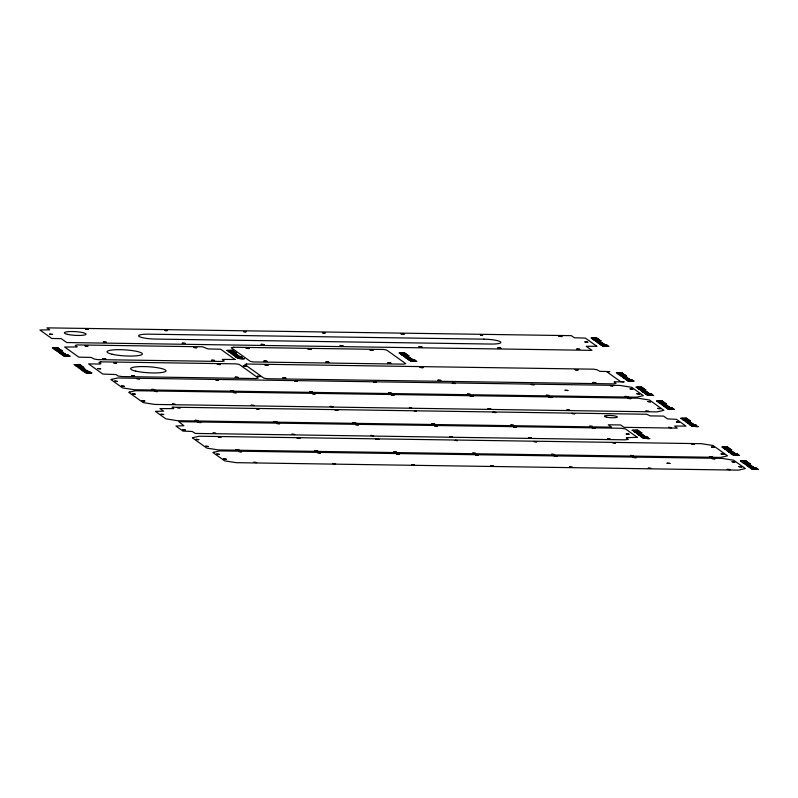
<?xml version="1.0" encoding="UTF-8"?>
<svg xmlns="http://www.w3.org/2000/svg" width="798" height="798" viewBox="0 0 798 798"><rect width="100%" height="100%" fill="white"/><g stroke="black" fill="none" stroke-linecap="round" stroke-linejoin="round"><path stroke-width="1.2" d="M52.439 347.888L59.541 348.676L53.576 348.048L58.244 347.758L52.439 347.888M74.194 364.656L81.296 365.444L75.331 364.816L80.009 364.526L74.194 364.656M226.822 350.422L233.914 351.22L227.959 350.581L232.627 350.292L226.822 350.422M399.2 353.045L406.302 353.833L400.406 353.285L405.005 352.916L399.2 353.045M591.268 338.033L598.37 338.821L592.405 338.192L597.074 337.903L591.268 338.033M616.385 372.796L623.477 373.584L617.522 372.955L622.191 372.666L616.385 372.796M632.196 430.312L639.298 431.1L633.333 430.471L638.011 430.182L632.196 430.312M636.116 387.2L643.218 387.988L637.323 387.439L641.921 387.07L636.116 387.2M656.654 401.005L663.756 401.793L657.791 401.155L662.46 400.865L656.654 401.005M680.854 418.312L687.956 419.1L681.991 418.461L686.669 418.172L680.854 418.312M722 447.139L729.103 447.927L723.138 447.299L727.816 447.01L722.12 447.07M740.564 461.005L747.666 461.793L741.701 461.154L746.379 460.865L740.564 461.005M85.815 329.305L88.149 329.454L85.815 329.305M487.987 408.815L490.78 408.995L487.987 408.815M63.511 355.828L69.975 356.147L63.511 355.828M85.266 372.596L91.73 372.915L85.266 372.596M237.894 358.362L244.358 358.691L237.894 358.362M410.272 360.985L416.736 361.304L410.272 360.985M602.34 345.973L608.804 346.292L602.34 345.973M627.457 380.736L633.921 381.055L627.457 380.736M647.188 395.14L653.652 395.459L647.308 395.08M643.278 438.252L649.732 438.571L643.278 438.252M667.726 408.945L674.19 409.264L667.726 408.945M691.936 426.252L698.39 426.571L691.936 426.252M733.083 455.079L739.537 455.399L733.083 455.079M751.636 468.945L758.1 469.264L751.636 468.945M177.316 407.628L180.099 407.838L177.316 407.628M218.203 436.865L220.986 437.075L218.203 436.865M63.002 352.317L63.501 352.706L59.002 352.636L62.174 352.347L58.294 352.127L61.466 351.848L57.276 351.409L61.516 351.529L63.002 352.317M65.017 353.753L65.506 354.142L61.007 354.073L64.179 353.783L60.299 353.564L63.471 353.285L59.291 352.846L63.521 352.965L65.017 353.753M84.768 369.085L85.256 369.474L80.758 369.414L83.93 369.125L80.049 368.905L83.221 368.616L79.032 368.177L83.271 368.297L84.768 369.085M86.773 370.521L87.261 370.91L82.763 370.841L85.945 370.561L82.054 370.342L85.226 370.053L81.047 369.614L85.276 369.733L86.773 370.521M237.385 354.851L237.874 355.24L233.385 355.18L236.557 354.891L232.677 354.671L235.849 354.382L231.659 353.943L235.899 354.073L237.385 354.851M239.4 356.287L239.889 356.676L235.39 356.616L238.562 356.327L234.682 356.108L237.854 355.818L233.664 355.379L237.904 355.509L239.4 356.287M409.763 357.474L410.262 357.863L405.763 357.793L408.935 357.514L405.055 357.295L408.227 357.005L404.037 356.566L408.277 356.686L409.763 357.474M411.778 358.91L412.267 359.3L407.768 359.23L410.94 358.95L407.06 358.731L410.232 358.442L406.052 358.003L410.282 358.122L411.778 358.91M601.832 342.462L602.33 342.851L597.832 342.781L601.004 342.492L597.123 342.282L600.295 341.993L596.106 341.554L600.345 341.674L601.832 342.462M603.847 343.898L604.335 344.287L599.837 344.217L603.009 343.928L599.128 343.719L602.3 343.429L598.121 342.99L602.35 343.11L603.847 343.898M626.949 377.225L627.437 377.614L622.949 377.544L626.121 377.255L622.24 377.035L625.413 376.756L621.223 376.317L625.462 376.437L626.949 377.225M628.964 378.661L629.452 379.05L624.954 378.98L628.126 378.691L624.245 378.471L627.418 378.192L623.228 377.753L627.467 377.873L628.964 378.661M646.679 391.628L647.178 392.018L642.679 391.948L645.851 391.658L641.971 391.439L645.143 391.16L640.954 390.721L645.193 390.84L646.679 391.628M648.694 393.065L649.183 393.454L644.684 393.384L647.856 393.095L643.976 392.875L647.148 392.596L642.969 392.157L647.198 392.277L648.694 393.065M642.769 434.74L643.258 435.129L638.759 435.07L641.941 434.78L638.051 434.561L641.223 434.272L637.043 433.833L641.273 433.962L642.769 434.74M644.774 436.177L645.273 436.566L640.774 436.506L643.946 436.217L640.066 435.997L643.238 435.708L639.048 435.269L643.288 435.399L644.774 436.177M667.218 405.424L667.717 405.823L663.218 405.753L666.39 405.464L662.51 405.244L665.682 404.955L661.492 404.516L665.731 404.646L667.218 405.424M669.233 406.86L669.721 407.259L665.223 407.189L668.395 406.9L664.515 406.681L667.687 406.391L663.497 405.953L667.736 406.082L669.233 406.86M691.427 422.731L691.916 423.13L687.417 423.06L690.599 422.77L686.709 422.551L689.881 422.262L685.701 421.833L689.931 421.952L691.427 422.731M693.432 424.167L693.931 424.566L689.432 424.496L692.604 424.207L688.724 423.987L691.896 423.698L687.706 423.269L691.946 423.389L693.432 424.167M732.574 451.568L733.063 451.957L728.564 451.897L731.736 451.608L727.856 451.389L731.028 451.099L726.848 450.661L731.078 450.78L732.574 451.568M734.579 453.005L735.078 453.394L730.579 453.334L733.751 453.045L729.871 452.825L733.043 452.536L728.853 452.097L733.093 452.217L734.579 453.005M751.137 465.424L751.626 465.823L747.128 465.753L750.3 465.463L746.419 465.244L749.591 464.955L745.402 464.516L749.641 464.645L751.137 465.424M753.142 466.86L753.631 467.259L749.132 467.189L752.315 466.9L748.424 466.68L751.596 466.391L747.417 465.952L751.646 466.082L753.142 466.86M711.517 447.079L714.31 447.289L711.517 447.079M235.23 377.165L238.123 377.384L235.23 377.165M164.677 330.452L167.131 330.651L164.677 330.452M243.709 331.639L245.914 331.818L243.709 331.639M49.675 334.163L52.558 334.402L49.675 334.163M103.381 341.993L106.264 342.242L103.381 341.993M102.802 358.601L105.685 358.841L102.802 358.601M97.765 368.546L100.648 368.786L97.765 368.546M113.685 362.791L116.568 363.03L113.685 362.791M114.573 381.165L117.356 381.394L114.573 381.165M121.426 386.062L124.209 386.292L121.426 386.062M136.767 378.611L139.54 378.841L136.767 378.611M132.398 393.903L135.171 394.132L132.398 393.903M182.283 343.17L185.166 343.409L182.283 343.17M141.984 400.766L144.767 400.995L141.984 400.766M151.839 389.394L154.622 389.624L151.839 389.394M154.583 391.349L157.356 391.589L154.583 391.349M193.874 347.479L196.757 347.719L193.874 347.479M160.897 414.282L163.67 414.511L160.897 414.282M211.689 360.217L214.572 360.457L211.689 360.217M215.669 379.788L218.443 380.018L215.669 379.788M246.213 348.257L249.096 348.497L246.213 348.257M182.552 429.763L185.326 429.992L182.552 429.763M195.141 420.356L197.924 420.586L195.141 420.356M261.185 344.347L264.068 344.586L261.185 344.347M197.884 422.312L200.657 422.551L197.884 422.312M230.742 390.571L233.525 390.801L230.742 390.571M233.485 392.526L236.258 392.756L233.485 392.526M196.029 439.399L198.802 439.628L196.029 439.399M264.028 360.995L266.911 361.235L264.028 360.995M265.076 365.125L267.958 365.364L265.076 365.125M212.966 433.095L215.739 433.324L212.966 433.095M205.615 446.262L208.398 446.491L205.615 446.262M251.3 405.264L254.083 405.494L251.3 405.264M216.587 454.102L219.36 454.331L216.587 454.102M256.228 408.785L259.011 409.025L256.228 408.785M282.891 377.863L285.774 378.102L282.891 377.863M308.158 349.175L311.04 349.424L308.158 349.175M223.44 459L226.213 459.229L223.44 459M236.028 449.593L238.811 449.823L236.028 449.593M294.572 380.965L297.345 381.195L294.572 380.965M238.772 451.548L241.545 451.788L238.772 451.548M274.053 421.534L276.826 421.763L274.053 421.534M325.973 361.923L328.856 362.162L325.973 361.923M276.786 423.489L279.569 423.718L276.786 423.489M309.654 391.738L312.427 391.968L309.654 391.738M253.854 462.331L256.627 462.561L253.854 462.331M312.387 393.703L315.17 393.933L312.387 393.703M291.869 434.272L294.642 434.501L291.869 434.272M370.092 350.103L372.975 350.342L370.092 350.103M297.115 438.022L299.898 438.262L297.115 438.022M330.212 406.441L332.985 406.671L330.212 406.441M335.13 409.963L337.913 410.192L335.13 409.963M401.185 333.953L404.067 334.192L401.185 333.953M387.908 362.841L390.791 363.08L387.908 362.841M314.941 450.77L317.714 451L314.941 450.77M373.474 382.132L376.257 382.362L373.474 382.132M317.674 452.725L320.457 452.955L317.674 452.725M352.955 422.701L355.728 422.93L352.955 422.701M419 346.691L421.883 346.931L419 346.691M355.689 424.666L358.472 424.895L355.689 424.666M388.556 392.915L391.329 393.145L388.556 392.915M332.756 463.508L335.529 463.738L332.756 463.508M391.299 394.87L394.072 395.11L391.299 394.87M420.107 367.429L422.99 367.669L420.107 367.429M370.771 435.439L373.544 435.678L370.771 435.439M376.028 439.199L378.801 439.429L376.028 439.199M409.454 407.648L411.529 407.828L409.454 407.648M437.922 380.167L440.805 380.407L437.922 380.167M414.381 411.17L416.456 411.349L414.381 411.17M480.466 335.17L482.571 335.34L480.466 335.17M393.843 451.937L396.616 452.167L393.843 451.937M452.376 383.309L455.159 383.539L452.376 383.309M396.576 453.902L399.359 454.132L396.576 453.902M431.858 423.878L434.631 424.107L431.858 423.878M497.902 347.868L500.785 348.108L497.902 347.868M434.601 425.833L437.374 426.072L434.601 425.833M467.458 394.092L470.231 394.322L467.458 394.092M411.658 464.675L414.431 464.915L411.658 464.675M470.202 396.047L472.975 396.277L470.202 396.047M449.673 436.616L452.446 436.845L449.673 436.616M455.269 440.406L457.344 440.586L455.269 440.406M558.989 336.297L561.872 336.537L558.989 336.297M472.745 453.114L475.518 453.344L472.745 453.114M531.288 384.486L534.062 384.716L531.288 384.486M475.488 455.069L478.261 455.309L475.488 455.069M510.76 425.055L513.533 425.284L510.76 425.055M576.804 349.045L579.687 349.285L576.804 349.045M584.934 341.963L587.817 342.202L584.934 341.963M513.503 427.01L516.276 427.239L513.503 427.01M546.361 395.259L549.134 395.489L546.361 395.259M490.561 465.852L493.334 466.082L490.561 465.852M549.104 397.224L551.877 397.454L549.104 397.224M575.119 369.733L578.001 369.973L575.119 369.733M565.124 390.262L567.897 390.491L565.124 390.262M528.575 437.793L531.348 438.022L528.575 437.793M566.919 409.963L569.692 410.192L566.919 409.963M571.847 413.484L574.62 413.713L571.847 413.484M610.191 385.653L612.964 385.883L610.191 385.653M551.647 454.291L554.42 454.521L551.647 454.291M554.391 456.247L557.164 456.476L554.391 456.247M589.662 426.222L592.435 426.451L589.662 426.222M592.405 428.187L595.178 428.416L592.405 428.187M630.081 388.835L632.854 389.065L630.081 388.835M625.263 396.436L628.036 396.666L625.263 396.436M569.463 467.03L572.236 467.259L569.463 467.03M628.006 398.392L630.779 398.631L628.006 398.392M636.934 393.733L639.707 393.963L636.934 393.733M607.478 438.96L610.261 439.199L607.478 438.96M612.734 442.72L615.507 442.95L612.734 442.72M647.896 401.574L650.669 401.803L647.896 401.574M626.24 433.962L629.024 434.192L626.24 433.962M645.821 411.14L648.594 411.369L645.821 411.14M630.55 455.459L633.323 455.688L630.55 455.459M633.293 457.424L636.066 457.653L633.293 457.424M668.564 427.399L671.347 427.628L668.564 427.399M676.395 421.952L679.178 422.182L676.395 421.952M648.365 468.197L651.148 468.436L648.365 468.197M667.078 463.199L669.961 463.439L667.078 463.199M691.637 443.897L694.41 444.127L691.637 443.897M709.452 456.636L712.235 456.865L709.452 456.636M712.195 458.591L714.968 458.83L712.195 458.591M721.123 453.932L723.896 454.162L721.123 453.932M732.085 461.773L734.868 462.002L732.085 461.773M727.267 469.374L730.05 469.603L727.267 469.374M738.938 466.67L741.721 466.9L738.938 466.67M68.109 354.871L61.586 354.541L68.109 354.871M89.875 371.639L83.341 371.24L89.875 371.639M242.492 357.404L235.969 357.005L242.492 357.404M414.87 360.028L408.347 359.629L414.87 360.028M606.939 345.015L600.415 344.686L606.939 345.015M632.056 379.778L625.532 379.449L632.056 379.778M651.786 394.182L645.263 393.783L651.786 394.182M672.325 407.987L665.801 407.648L672.325 407.987M647.876 437.294L641.343 436.965L647.876 437.294M696.534 425.294L690.001 424.965L696.534 425.294M737.681 454.122L731.148 453.793L737.681 454.122M756.245 467.987L749.711 467.578L756.245 467.987M131.62 375.609L134.493 375.858L131.62 375.609M657.502 408.426L660.265 408.666L657.502 408.426M217.325 364.327L220.188 364.586L217.325 364.327M172.418 404.087L175.171 404.337L172.418 404.087M85.037 345.853L87.84 346.113L85.037 345.853M322.432 332.776L325.035 333.035L322.432 332.776M340.138 345.494L342.97 345.783L340.138 345.494M492.994 412.287L495.708 412.566L492.994 412.287M533.882 441.523L536.595 441.803L533.882 441.523M592.984 382.451L595.807 382.741L592.984 382.451M64.588 355.918L68.937 356.088L64.588 355.918M86.344 372.686L90.693 372.866L86.344 372.686M238.971 358.462L243.31 358.631L238.971 358.462M411.349 361.075L415.698 361.255L411.349 361.075M603.418 346.063L607.767 346.242L603.418 346.063M628.535 380.826L632.874 380.995L628.535 380.826M648.265 395.229L652.614 395.399L648.265 395.229M668.804 409.035L673.153 409.204L668.804 409.035M644.345 438.351L648.694 438.521L644.345 438.351M693.003 426.341L697.352 426.511L693.003 426.341M734.15 455.169L738.499 455.349L734.15 455.169M752.714 469.034L757.063 469.204L752.714 469.034M65.645 354.591L67.102 354.761L65.645 354.591M87.401 371.359L88.857 371.539L87.401 371.359M240.018 357.125L241.485 357.305L240.018 357.125M412.406 359.748L413.863 359.918L412.406 359.748M604.475 344.736L605.931 344.906L604.475 344.736M629.582 379.499L631.048 379.668L629.582 379.499M649.323 393.903L650.779 394.072L649.323 393.903M669.851 407.698L671.317 407.878L669.851 407.698M645.402 437.015L646.869 437.194L645.402 437.015M694.061 425.015L695.527 425.184L694.061 425.015M735.207 453.843L736.674 454.022L735.207 453.843M753.771 467.708L755.227 467.877L753.771 467.708M596.804 346.272L586.261 346.292L591.956 350.352L66.713 342.541L61.237 338.621L51.76 338.482L39.9 329.993L49.685 329.813L46.942 327.858L571.398 335.659L574.341 337.763L585.373 338.103L596.804 346.272M62.733 354.531L64.648 354.741L62.733 354.531M84.488 371.299L86.403 371.509L84.488 371.299M237.116 357.065L239.031 357.275L237.116 357.065M409.494 359.689L411.409 359.898L409.494 359.689M601.562 344.676L603.478 344.886L601.562 344.676M626.679 379.439L628.595 379.649L626.679 379.439M646.41 393.843L648.325 394.052L646.41 393.843M666.948 407.638L668.864 407.858L666.948 407.638M642.49 436.955L644.415 437.164L642.49 436.955M691.148 424.945L693.073 425.164L691.148 424.945M732.295 453.783L734.22 453.992L732.295 453.783M750.858 467.638L752.773 467.857L750.858 467.638M637.263 437.334L627.418 437.653L626.24 437.932L628.295 439.409L625.073 439.828L195.281 433.434L192.228 431.479L182.991 431.1L175.919 426.032L183.859 425.713L178.842 421.673L621.063 428.257L625.482 428.905L637.263 437.334M246.622 364.018L244.806 364.496L247.031 366.092L242.981 366.033L247.579 366.481L261.235 376.247L257.185 376.187L257.644 376.516L261.694 376.576L263.909 378.162L267.18 378.721L613.881 383.878L616.036 383.399L614.021 381.963L614.64 381.823L624.196 381.873L620.545 381.594L606.889 371.828L609.832 371.599L599.877 371.339L596.934 369.743L593.682 369.185L246.622 364.018M235.041 359.479L222.812 359.409L222.253 359.549L224.268 360.985L222.183 361.464L97.855 359.619L94.334 359.05L91.172 357.454L78.773 357.135L64.648 347.03L76.508 346.97L77.246 346.831L75.231 345.394L77.296 344.916L202.433 346.781L208.138 348.926L220.687 349.225L235.041 359.479M100.827 361.853L98.922 362.332L100.937 363.768L99.58 364.048L88.598 363.888L102.832 374.062L116.009 374.551L118.024 375.988L121.924 376.556L256.278 378.561L258.333 378.082L239.23 364.417L235.719 363.858L100.827 361.853M172.947 407.199L172.079 407.399L173.784 408.616L159.939 408.586L163.56 411.17L155.44 411.389L165.864 418.85L177.465 420.696L611.567 427.159L608.266 424.795L620.704 424.975L624.006 427.339L677.193 428.127L674.669 426.052L685.941 426.102L676.445 419.309L667.507 418.89L663.587 416.087L650.17 415.888L646.649 414.242L172.947 407.199M111.88 379.329L110.912 379.549L122.563 387.888L134.164 389.733L636.515 397.204L643.328 395.628L631.677 387.299L620.076 385.444L117.715 377.973L111.88 379.329M129.695 392.067L128.727 392.297L143.121 402.581L154.722 404.436L657.073 411.908L663.886 410.332L649.492 400.037L637.891 398.192L135.53 390.711L129.695 392.067M193.335 437.563L192.358 437.793L206.752 448.077L218.353 449.932L720.704 457.404L727.517 455.828L713.123 445.543L701.522 443.688L199.171 436.217L193.335 437.563M213.894 452.267L212.916 452.496L224.567 460.825L236.168 462.67L738.529 470.142L745.332 468.566L733.681 460.237L722.08 458.391L219.729 450.91L213.894 452.267M233.744 347.24L231.201 347.719L250.313 361.374L253.415 361.933L403.209 364.157L405.753 363.689L386.641 350.023L383.539 349.474L233.744 347.24M62.084 350.492L56.508 350.851L57.436 350.531L54.882 349.694L62.084 350.492M236.457 353.035L230.881 353.394L231.819 353.065L229.265 352.227L236.457 353.035M83.84 367.27L78.264 367.619L79.192 367.299L76.638 366.462L83.84 367.27M600.914 340.636L595.338 340.995L596.266 340.676L593.712 339.838L600.914 340.636M408.845 355.649L403.269 356.008L404.197 355.689L401.643 354.851L408.845 355.649M626.021 375.399L620.445 375.758L621.383 375.439L618.829 374.601L626.021 375.399M645.762 389.803L640.186 390.162L641.113 389.843L638.56 389.005L645.762 389.803M666.3 403.608L660.714 403.968L661.652 403.648L659.098 402.81L666.3 403.608M690.499 420.915L684.923 421.274L685.851 420.955L683.297 420.117L690.499 420.915M641.841 432.925L636.265 433.284L637.193 432.955L634.639 432.117L641.841 432.925M731.646 449.753L726.07 450.112L726.998 449.783L724.444 448.945L731.646 449.753M750.21 463.608L744.634 463.967L745.561 463.648L743.008 462.81L750.21 463.608M60.468 350.352L57.935 350.162L60.468 350.352M234.841 352.896L232.318 352.696L234.841 352.896M82.224 367.12L79.7 366.93L82.224 367.12M599.298 340.497L596.764 340.307L599.298 340.497M407.229 355.509L404.696 355.319L407.229 355.509M624.405 375.26L621.881 375.07L624.405 375.26M644.146 389.663L641.612 389.474L644.146 389.663M664.674 403.469L662.15 403.269L664.674 403.469M688.883 420.775L686.36 420.576L688.883 420.775M640.225 432.775L637.702 432.586L640.225 432.775M730.03 449.603L727.507 449.414L730.03 449.603M748.594 463.468L746.07 463.269L748.594 463.468M593.433 338.911L592.395 338.891L593.532 339.709L599.687 339.798L593.433 338.911M483.827 339.15L148.747 334.163A13.616 2.314 3.5 0 0 139.022 336.417A13.616 2.314 3.5 0 0 155.6 339.07L490.68 344.048A13.616 2.314 3.5 0 0 500.406 341.793A13.616 2.314 3.5 0 0 483.827 339.15M602.58 345.344L601.393 345.325L602.58 345.344M228.986 351.3L227.939 351.29L229.076 352.098L235.24 352.197L228.986 351.3M54.603 348.766L53.566 348.746L54.703 349.564L60.857 349.654L54.603 348.766M401.364 353.923L400.327 353.903L401.464 354.721L407.618 354.811L401.364 353.923M238.133 357.743L236.946 357.723L238.133 357.743M63.75 355.2L62.563 355.18L63.75 355.2M410.511 360.357L409.324 360.347L410.511 360.357M76.369 365.534L75.321 365.524L76.458 366.332L82.613 366.422L76.369 365.534M618.55 373.673L617.502 373.654L618.64 374.471L624.804 374.561L618.55 373.673M85.506 371.968L84.319 371.958L85.506 371.968M627.697 380.107L626.51 380.087L627.697 380.107M638.28 388.077L637.243 388.057L638.38 388.875L644.535 388.965L638.28 388.077M647.427 394.511L646.24 394.491L647.427 394.511M658.819 401.883L657.771 401.863L658.919 402.681L665.073 402.771L658.819 401.883M667.966 408.317L666.779 408.297L667.966 408.317M683.028 419.189L681.981 419.169L683.118 419.987L689.273 420.077L683.028 419.189M692.175 425.623L690.978 425.603L692.175 425.623M634.37 431.189L633.323 431.179L634.46 431.987L640.614 432.077L634.37 431.189M643.517 437.633L642.32 437.613L643.517 437.633M724.175 448.017L723.128 448.007L724.265 448.815L730.419 448.905L724.175 448.017M733.322 454.451L732.125 454.441L733.322 454.451M742.739 461.882L741.691 461.862L742.828 462.68L748.983 462.77L742.739 461.882M751.876 468.316L750.689 468.296L751.876 468.316M606.769 417.214A6.534 1.117 3.5 0 0 617.313 417.145A6.534 1.117 3.5 0 0 608.525 415.409A6.534 1.117 3.5 0 0 606.769 417.214M112.119 354.242A17.696 3.012 3.5 0 0 141.735 354.681A17.696 3.012 3.5 0 0 120.249 349.684A17.696 3.012 3.5 0 0 112.119 354.242M67.461 334.332A10.893 1.855 3.5 0 0 85.685 334.601A10.893 1.855 3.5 0 0 72.458 331.529A10.893 1.855 3.5 0 0 67.461 334.332M135.74 371.13A17.696 3.012 3.5 0 0 165.356 371.569A17.696 3.012 3.5 0 0 143.859 366.571A17.696 3.012 3.5 0 0 135.74 371.13"/></g></svg>
